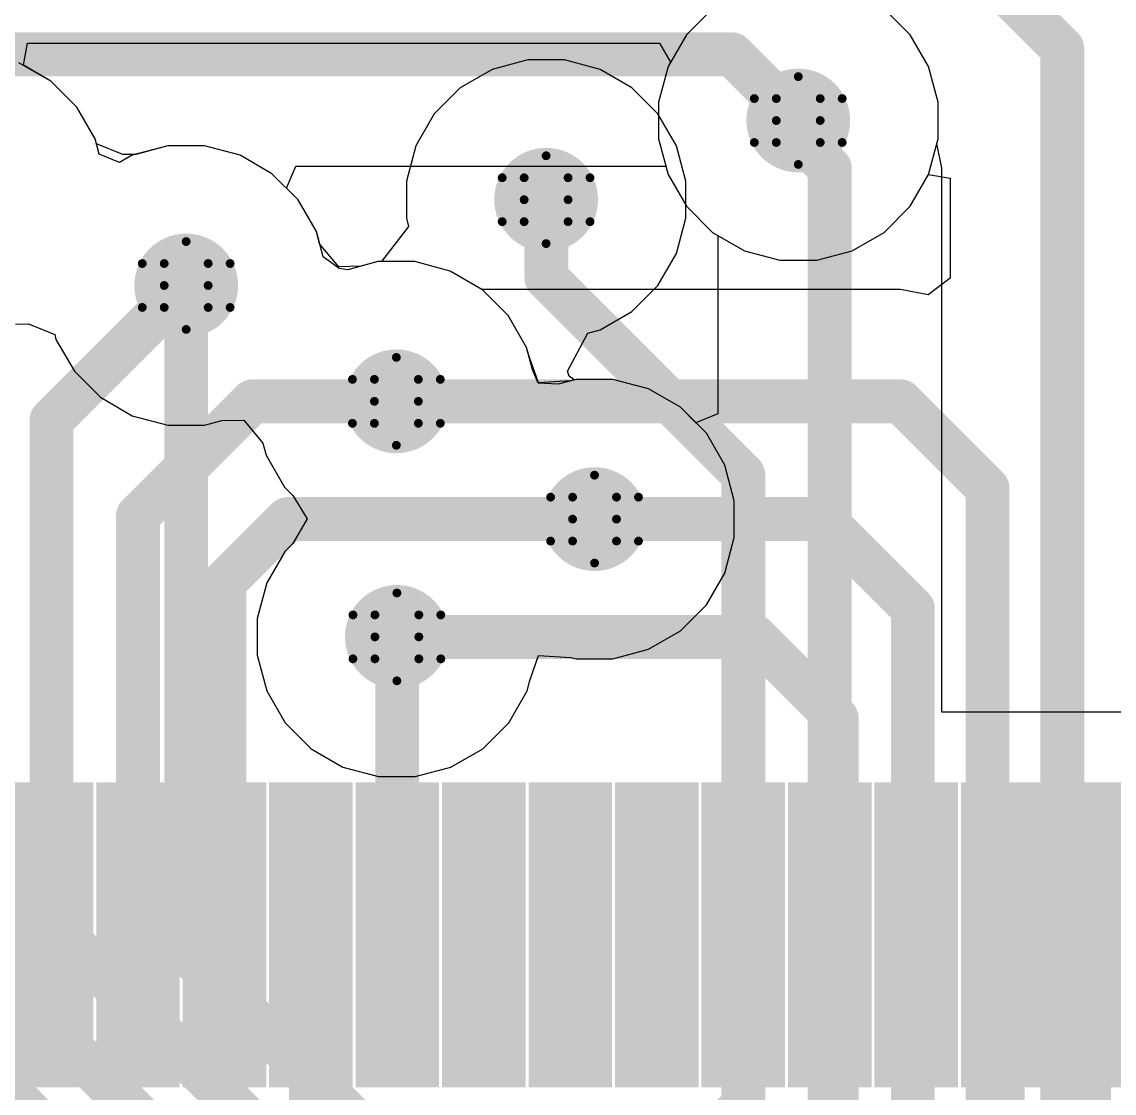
# Model space of a CAD drawing. Header units: inches. Extents: x -3 to 5437, y -3 to 5435.
# Drawn here: x 98.8 to 105.12, y 56.88 to 63.08 of the extents above; entities that cross this region are included whole.
import ezdxf

# ---------------------------------------------------------------- set-up
doc = ezdxf.new("R2010")
doc.units = ezdxf.units.IN
for name, color, linetype in [('Bottom Layer', 5, 'Continuous'), ('Drill Drawing', 1, 'Continuous'), ('GND', 16, 'Continuous'), ('PWR', 76, 'Continuous'), ('Top Layer', 1, 'Continuous'), ('Top Paste', 8, 'Continuous'), ('Top Solder', 216, 'Continuous'), ('Via Holes', 16, 'Continuous')]:
    doc.layers.add(name, color=color, linetype=linetype)

# ---------------------------------------------------------------- blocks, each defined once
blk = doc.blocks.new('LQFP_144_20_20__170')
at = {"layer": 'Top Layer'}
for points in [[(-5.89, -11.46), (-5.89, -9.9), (-5.61, -9.9), (-5.61, -11.46)], [(-5.39, -11.46), (-5.39, -9.9), (-5.11, -9.9), (-5.11, -11.46)], [(-4.89, -11.46), (-4.89, -9.9), (-4.61, -9.9), (-4.61, -11.46)], [(-4.39, -11.46), (-4.39, -9.9), (-4.11, -9.9), (-4.11, -11.46)], [(-3.89, -11.46), (-3.89, -9.9), (-3.61, -9.9), (-3.61, -11.46)], [(-3.39, -11.46), (-3.39, -9.9), (-3.11, -9.9), (-3.11, -11.46)], [(-2.89, -11.46), (-2.89, -9.9), (-2.61, -9.9), (-2.61, -11.46)], [(-2.39, -11.46), (-2.39, -9.9), (-2.11, -9.9), (-2.11, -11.46)], [(-1.89, -11.46), (-1.89, -9.9), (-1.61, -9.9), (-1.61, -11.46)], [(-1.39, -11.46), (-1.39, -9.9), (-1.11, -9.9), (-1.11, -11.46)], [(-0.89, -11.46), (-0.89, -9.9), (-0.61, -9.9), (-0.61, -11.46)], [(-0.39, -11.46), (-0.39, -9.9), (-0.11, -9.9), (-0.11, -11.46)], [(0.11, -11.46), (0.11, -9.9), (0.39, -9.9), (0.39, -11.46)]]:
    blk.add_hatch(color=1, dxfattribs=at).paths.add_polyline_path(points)
at = {"layer": 'Top Paste'}
for points in [[(-5.89, -11.46), (-5.89, -9.9), (-5.61, -9.9), (-5.61, -11.46)], [(-5.39, -11.46), (-5.39, -9.9), (-5.11, -9.9), (-5.11, -11.46)], [(-4.89, -11.46), (-4.89, -9.9), (-4.61, -9.9), (-4.61, -11.46)], [(-4.39, -11.46), (-4.39, -9.9), (-4.11, -9.9), (-4.11, -11.46)], [(-3.89, -11.46), (-3.89, -9.9), (-3.61, -9.9), (-3.61, -11.46)], [(-3.39, -11.46), (-3.39, -9.9), (-3.11, -9.9), (-3.11, -11.46)], [(-2.89, -11.46), (-2.89, -9.9), (-2.61, -9.9), (-2.61, -11.46)], [(-2.39, -11.46), (-2.39, -9.9), (-2.11, -9.9), (-2.11, -11.46)], [(-1.89, -11.46), (-1.89, -9.9), (-1.61, -9.9), (-1.61, -11.46)], [(-1.39, -11.46), (-1.39, -9.9), (-1.11, -9.9), (-1.11, -11.46)], [(-0.89, -11.46), (-0.89, -9.9), (-0.61, -9.9), (-0.61, -11.46)], [(-0.39, -11.46), (-0.39, -9.9), (-0.11, -9.9), (-0.11, -11.46)], [(0.11, -11.46), (0.11, -9.9), (0.39, -9.9), (0.39, -11.46)]]:
    blk.add_hatch(color=8, dxfattribs=at).paths.add_polyline_path(points)
at = {"layer": 'Top Solder'}
for points in [[(-5.9916, -11.5616), (-5.9916, -9.7984), (-5.5084, -9.7984), (-5.5084, -11.5616)], [(-5.4916, -11.5616), (-5.4916, -9.7984), (-5.0084, -9.7984), (-5.0084, -11.5616)], [(-4.9916, -11.5616), (-4.9916, -9.7984), (-4.5084, -9.7984), (-4.5084, -11.5616)], [(-4.4916, -11.5616), (-4.4916, -9.7984), (-4.0084, -9.7984), (-4.0084, -11.5616)], [(-3.9916, -11.5616), (-3.9916, -9.7984), (-3.5084, -9.7984), (-3.5084, -11.5616)], [(-3.4916, -11.5616), (-3.4916, -9.7984), (-3.0084, -9.7984), (-3.0084, -11.5616)], [(-2.9916, -11.5616), (-2.9916, -9.7984), (-2.5084, -9.7984), (-2.5084, -11.5616)], [(-2.4916, -11.5616), (-2.4916, -9.7984), (-2.0084, -9.7984), (-2.0084, -11.5616)], [(-1.9916, -11.5616), (-1.9916, -9.7984), (-1.5084, -9.7984), (-1.5084, -11.5616)], [(-1.4916, -11.5616), (-1.4916, -9.7984), (-1.0084, -9.7984), (-1.0084, -11.5616)], [(-0.9916, -11.5616), (-0.9916, -9.7984), (-0.5084, -9.7984), (-0.5084, -11.5616)], [(-0.4916, -11.5616), (-0.4916, -9.7984), (-0.0084, -9.7984), (-0.0084, -11.5616)], [(0.0084, -11.5616), (0.0084, -9.7984), (0.4916, -9.7984), (0.4916, -11.5616)]]:
    blk.add_hatch(color=216, dxfattribs=at).paths.add_polyline_path(points)

msp = doc.modelspace()

# ---------------------------------------------------------------- hatches: boundary and pattern name
at = {"layer": 'Bottom Layer'}
h = msp.add_hatch(color=5, dxfattribs=at)
edge = h.paths.add_edge_path()
edge.add_arc((103.2888, 62.5076), 0.3, 0, 360)
h = msp.add_hatch(color=5, dxfattribs=at)
edge = h.paths.add_edge_path()
edge.add_arc((101.8308, 62.0498), 0.3, 0, 360)
h = msp.add_hatch(color=5, dxfattribs=at)
edge = h.paths.add_edge_path()
edge.add_arc((99.7497, 61.5537), 0.3, 0, 360)
h = msp.add_hatch(color=5, dxfattribs=at)
edge = h.paths.add_edge_path()
edge.add_arc((100.965, 60.8838), 0.3, 0, 360)
h = msp.add_hatch(color=5, dxfattribs=at)
edge = h.paths.add_edge_path()
edge.add_arc((102.1108, 60.2028), 0.3, 0, 360)
h = msp.add_hatch(color=5, dxfattribs=at)
edge = h.paths.add_edge_path()
edge.add_arc((100.9679, 59.5218), 0.3, 0, 360)
at = {"layer": 'GND'}
h = msp.add_hatch(color=16, dxfattribs=at)
edge = h.paths.add_edge_path()
edge.add_arc((103.2888, 62.5076), 0.3, 0, 360)
h = msp.add_hatch(color=16, dxfattribs=at)
edge = h.paths.add_edge_path()
edge.add_arc((101.8308, 62.0498), 0.3, 0, 360)
h = msp.add_hatch(color=16, dxfattribs=at)
edge = h.paths.add_edge_path()
edge.add_arc((99.7497, 61.5537), 0.3, 0, 360)
h = msp.add_hatch(color=16, dxfattribs=at)
edge = h.paths.add_edge_path()
edge.add_arc((100.965, 60.8838), 0.3, 0, 360)
h = msp.add_hatch(color=16, dxfattribs=at)
edge = h.paths.add_edge_path()
edge.add_arc((102.1108, 60.2028), 0.3, 0, 360)
h = msp.add_hatch(color=16, dxfattribs=at)
edge = h.paths.add_edge_path()
edge.add_arc((100.9679, 59.5218), 0.3, 0, 360)
at = {"layer": 'PWR'}
h = msp.add_hatch(color=76, dxfattribs=at)
edge = h.paths.add_edge_path()
edge.add_arc((103.2888, 62.5076), 0.3, 0, 360)
h = msp.add_hatch(color=76, dxfattribs=at)
edge = h.paths.add_edge_path()
edge.add_arc((101.8308, 62.0498), 0.3, 0, 360)
h = msp.add_hatch(color=76, dxfattribs=at)
edge = h.paths.add_edge_path()
edge.add_arc((99.7497, 61.5537), 0.3, 0, 360)
h = msp.add_hatch(color=76, dxfattribs=at)
edge = h.paths.add_edge_path()
edge.add_arc((100.965, 60.8838), 0.3, 0, 360)
h = msp.add_hatch(color=76, dxfattribs=at)
edge = h.paths.add_edge_path()
edge.add_arc((102.1108, 60.2028), 0.3, 0, 360)
h = msp.add_hatch(color=76, dxfattribs=at)
edge = h.paths.add_edge_path()
edge.add_arc((100.9679, 59.5218), 0.3, 0, 360)
at = {"layer": 'Top Layer'}
h = msp.add_hatch(color=1, dxfattribs=at)
edge = h.paths.add_edge_path()
edge.add_arc((103.2888, 62.5076), 0.3, 0, 360)
h = msp.add_hatch(color=1, dxfattribs=at)
edge = h.paths.add_edge_path()
edge.add_arc((101.8308, 62.0498), 0.3, 0, 360)
h = msp.add_hatch(color=1, dxfattribs=at)
edge = h.paths.add_edge_path()
edge.add_arc((99.7497, 61.5537), 0.3, 0, 360)
h = msp.add_hatch(color=1, dxfattribs=at)
edge = h.paths.add_edge_path()
edge.add_arc((100.965, 60.8838), 0.3, 0, 360)
h = msp.add_hatch(color=1, dxfattribs=at)
edge = h.paths.add_edge_path()
edge.add_arc((102.1108, 60.2028), 0.3, 0, 360)
h = msp.add_hatch(color=1, dxfattribs=at)
edge = h.paths.add_edge_path()
edge.add_arc((100.9679, 59.5218), 0.3, 0, 360)
at = {"layer": 'Via Holes'}
h = msp.add_hatch(color=7, dxfattribs=at)
edge = h.paths.add_edge_path()
edge.add_arc((103.2888, 62.5076), 0.15, 0, 360)
h = msp.add_hatch(color=7, dxfattribs=at)
edge = h.paths.add_edge_path()
edge.add_arc((101.8308, 62.0498), 0.15, 0, 360)
h = msp.add_hatch(color=7, dxfattribs=at)
edge = h.paths.add_edge_path()
edge.add_arc((99.7497, 61.5537), 0.15, 0, 360)
h = msp.add_hatch(color=7, dxfattribs=at)
edge = h.paths.add_edge_path()
edge.add_arc((100.965, 60.8838), 0.15, 0, 360)
h = msp.add_hatch(color=7, dxfattribs=at)
edge = h.paths.add_edge_path()
edge.add_arc((102.1108, 60.2028), 0.15, 0, 360)
h = msp.add_hatch(color=7, dxfattribs=at)
edge = h.paths.add_edge_path()
edge.add_arc((100.9679, 59.5218), 0.15, 0, 360)

# ---------------------------------------------------------------- linework, layer by layer
at = {"layer": 'Bottom Layer'}
for p, q in [((98.8088, 62.8272), (98.8313, 62.9542)), ((98.8313, 62.9542), (102.4867, 62.9542)), ((102.4867, 62.9542), (102.5502, 62.8442)), ((102.5502, 62.8442), (102.5359, 62.8195)), ((98.967, 62.7358), (98.8088, 62.8272)), ((102.5359, 62.8195), (102.4808, 62.614)), ((99.1174, 62.5854), (98.967, 62.7358)), ((102.4808, 62.614), (102.4808, 62.4012)), ((99.2238, 62.4012), (99.1174, 62.5854)), ((99.2474, 62.313), (99.2238, 62.4012)), ((102.4808, 62.4012), (102.5359, 62.1957)), ((99.6433, 62.3617), (99.4378, 62.3066)), ((99.8561, 62.3617), (99.6433, 62.3617)), ((100.0616, 62.3066), (99.8561, 62.3617)), ((99.3647, 62.2644), (99.2474, 62.313)), ((99.4378, 62.3066), (99.3647, 62.2644)), ((100.2458, 62.2002), (100.0616, 62.3066)), ((100.3963, 62.0498), (100.2458, 62.2002)), ((102.5359, 62.1957), (102.6423, 62.0115)), ((103.9354, 62.0115), (104.0418, 62.1957)), ((104.0418, 62.1957), (104.1675, 62.1742)), ((104.1675, 62.1742), (104.1675, 61.5968)), ((100.5026, 61.8655), (100.3963, 62.0498)), ((102.6423, 62.0115), (102.7927, 61.861)), ((103.785, 61.861), (103.9354, 62.0115)), ((100.5419, 61.7191), (100.5026, 61.8655)), ((102.7927, 61.861), (102.977, 61.7547)), ((103.6007, 61.7547), (103.785, 61.861)), ((100.6337, 61.6512), (100.5419, 61.7191)), ((102.977, 61.7547), (103.1825, 61.6996)), ((103.3952, 61.6996), (103.6007, 61.7547)), ((100.6847, 61.6452), (100.6337, 61.6512)), ((100.8586, 61.6918), (100.6847, 61.6452)), ((101.0714, 61.6918), (100.8586, 61.6918)), ((101.2769, 61.6367), (101.0714, 61.6918)), ((103.1825, 61.6996), (103.3952, 61.6996)), ((101.4596, 61.5312), (101.2769, 61.6367)), ((104.1675, 61.5968), (104.0405, 61.4994)), ((103.8803, 61.5312), (101.4596, 61.5312)), ((104.0405, 61.4994), (103.8803, 61.5312))]:
    msp.add_line(p, q, dxfattribs=at)
for points in [[(104.1373, 63.6016, 0.254, 0.254, 0), (104.8149, 62.924, 0.254, 0.254, 0)], [(104.8149, 13.6198, 0.254, 0.254, 0), (104.8149, 62.924, 0.254, 0.254, 0)], [(99.7497, 57.7003, 0.254, 0.254, 0), (99.7497, 61.5537, 0.254, 0.254, 0)], [(100.965, 60.8838, 0.254, 0.254, 0), (103.8803, 60.8838, 0.254, 0.254, 0)], [(103.8803, 60.8838, 0.254, 0.254, 0), (104.3831, 60.381, 0.254, 0.254, 0)], [(104.3831, 13.7987, 0.254, 0.254, 0), (104.3831, 60.381, 0.254, 0.254, 0)], [(102.1108, 60.2028, 0.254, 0.254, 0), (103.4336, 60.2028, 0.254, 0.254, 0)], [(103.4336, 60.2028, 0.254, 0.254, 0), (103.9513, 59.6851, 0.254, 0.254, 0)], [(103.9513, 13.9775, 0.254, 0.254, 0), (103.9513, 59.6851, 0.254, 0.254, 0)], [(100.9679, 59.5218, 0.254, 0.254, 0), (103.0393, 59.5218, 0.254, 0.254, 0)], [(103.0393, 59.5218, 0.254, 0.254, 0), (103.5105, 59.0506, 0.254, 0.254, 0)], [(103.5105, 14.1474, 0.254, 0.254, 0), (103.5105, 59.0506, 0.254, 0.254, 0)], [(96.9718, 58.6463, 0.254, 0.254, 0), (101.7833, 53.8347, 0.254, 0.254, 0)], [(97.65, 58.5787, 0.254, 0.254, 0), (102.2151, 54.0136, 0.254, 0.254, 0)], [(98.4708, 58.3685, 0.254, 0.254, 0), (102.6469, 54.1925, 0.254, 0.254, 0)], [(99.7497, 57.7003, 0.254, 0.254, 0), (103.0787, 54.3713, 0.254, 0.254, 0)]]:
    msp.add_lwpolyline(points, format="xyseb", dxfattribs=at)
for points in [[(104.7514, 62.924, 0.127, 0.127, 1), (104.8784, 62.924, 0.127, 0.127, 1)], [(104.7514, 62.924, 0.127, 0.127, 1), (104.8784, 62.924, 0.127, 0.127, 1)], [(99.6862, 61.5537, 0.127, 0.127, 1), (99.8132, 61.5537, 0.127, 0.127, 1)], [(100.9015, 60.8838, 0.127, 0.127, 1), (101.0285, 60.8838, 0.127, 0.127, 1)], [(103.8168, 60.8838, 0.127, 0.127, 1), (103.9438, 60.8838, 0.127, 0.127, 1)], [(103.8168, 60.8838, 0.127, 0.127, 1), (103.9438, 60.8838, 0.127, 0.127, 1)], [(104.3196, 60.381, 0.127, 0.127, 1), (104.4466, 60.381, 0.127, 0.127, 1)], [(104.3196, 60.381, 0.127, 0.127, 1), (104.4466, 60.381, 0.127, 0.127, 1)], [(102.0473, 60.2028, 0.127, 0.127, 1), (102.1743, 60.2028, 0.127, 0.127, 1)], [(103.3701, 60.2028, 0.127, 0.127, 1), (103.4971, 60.2028, 0.127, 0.127, 1)], [(103.3701, 60.2028, 0.127, 0.127, 1), (103.4971, 60.2028, 0.127, 0.127, 1)], [(103.8878, 59.6851, 0.127, 0.127, 1), (104.0148, 59.6851, 0.127, 0.127, 1)], [(103.8878, 59.6851, 0.127, 0.127, 1), (104.0148, 59.6851, 0.127, 0.127, 1)], [(100.9044, 59.5218, 0.127, 0.127, 1), (101.0314, 59.5218, 0.127, 0.127, 1)], [(102.9758, 59.5218, 0.127, 0.127, 1), (103.1028, 59.5218, 0.127, 0.127, 1)], [(102.9758, 59.5218, 0.127, 0.127, 1), (103.1028, 59.5218, 0.127, 0.127, 1)], [(103.447, 59.0506, 0.127, 0.127, 1), (103.574, 59.0506, 0.127, 0.127, 1)], [(103.447, 59.0506, 0.127, 0.127, 1), (103.574, 59.0506, 0.127, 0.127, 1)], [(99.6862, 57.7003, 0.127, 0.127, 1), (99.8132, 57.7003, 0.127, 0.127, 1)], [(99.6862, 57.7003, 0.127, 0.127, 1), (99.8132, 57.7003, 0.127, 0.127, 1)]]:
    msp.add_lwpolyline(points, format="xyseb", close=True, dxfattribs=at)
at = {"layer": 'Drill Drawing'}
for points in [[(103.1618, 62.6346, 0.0508, 0.0508, 0), (103.2888, 62.7616, 0.0508, 0.0508, 0)], [(103.2888, 62.7616, 0.0508, 0.0508, 0), (103.4158, 62.6346, 0.0508, 0.0508, 0)], [(103.0348, 62.6346, 0.0508, 0.0508, 0), (103.1618, 62.5076, 0.0508, 0.0508, 0)], [(103.0348, 62.6346, 0.0508, 0.0508, 0), (103.1618, 62.6346, 0.0508, 0.0508, 0)], [(103.4158, 62.6346, 0.0508, 0.0508, 0), (103.5428, 62.6346, 0.0508, 0.0508, 0)], [(103.4158, 62.5076, 0.0508, 0.0508, 0), (103.5428, 62.6346, 0.0508, 0.0508, 0)], [(103.0348, 62.3806, 0.0508, 0.0508, 0), (103.1618, 62.5076, 0.0508, 0.0508, 0)], [(103.4158, 62.5076, 0.0508, 0.0508, 0), (103.5428, 62.3806, 0.0508, 0.0508, 0)], [(103.0348, 62.3806, 0.0508, 0.0508, 0), (103.1618, 62.3806, 0.0508, 0.0508, 0)], [(103.1618, 62.3806, 0.0508, 0.0508, 0), (103.2888, 62.2536, 0.0508, 0.0508, 0)], [(103.2888, 62.2536, 0.0508, 0.0508, 0), (103.4158, 62.3806, 0.0508, 0.0508, 0)], [(103.4158, 62.3806, 0.0508, 0.0508, 0), (103.5428, 62.3806, 0.0508, 0.0508, 0)], [(101.7038, 62.1768, 0.0508, 0.0508, 0), (101.8308, 62.3038, 0.0508, 0.0508, 0)], [(101.8308, 62.3038, 0.0508, 0.0508, 0), (101.9578, 62.1768, 0.0508, 0.0508, 0)], [(101.5768, 62.1768, 0.0508, 0.0508, 0), (101.7038, 62.0498, 0.0508, 0.0508, 0)], [(101.5768, 62.1768, 0.0508, 0.0508, 0), (101.7038, 62.1768, 0.0508, 0.0508, 0)], [(101.9578, 62.1768, 0.0508, 0.0508, 0), (102.0848, 62.1768, 0.0508, 0.0508, 0)], [(101.9578, 62.0498, 0.0508, 0.0508, 0), (102.0848, 62.1768, 0.0508, 0.0508, 0)], [(101.5768, 61.9228, 0.0508, 0.0508, 0), (101.7038, 62.0498, 0.0508, 0.0508, 0)], [(101.9578, 62.0498, 0.0508, 0.0508, 0), (102.0848, 61.9228, 0.0508, 0.0508, 0)], [(101.5768, 61.9228, 0.0508, 0.0508, 0), (101.7038, 61.9228, 0.0508, 0.0508, 0)], [(101.7038, 61.9228, 0.0508, 0.0508, 0), (101.8308, 61.7958, 0.0508, 0.0508, 0)], [(101.8308, 61.7958, 0.0508, 0.0508, 0), (101.9578, 61.9228, 0.0508, 0.0508, 0)], [(101.9578, 61.9228, 0.0508, 0.0508, 0), (102.0848, 61.9228, 0.0508, 0.0508, 0)], [(99.6227, 61.6807, 0.0508, 0.0508, 0), (99.7497, 61.8077, 0.0508, 0.0508, 0)], [(99.7497, 61.8077, 0.0508, 0.0508, 0), (99.8767, 61.6807, 0.0508, 0.0508, 0)], [(99.4957, 61.6807, 0.0508, 0.0508, 0), (99.6227, 61.5537, 0.0508, 0.0508, 0)], [(99.4957, 61.6807, 0.0508, 0.0508, 0), (99.6227, 61.6807, 0.0508, 0.0508, 0)], [(99.8767, 61.6807, 0.0508, 0.0508, 0), (100.0037, 61.6807, 0.0508, 0.0508, 0)], [(99.8767, 61.5537, 0.0508, 0.0508, 0), (100.0037, 61.6807, 0.0508, 0.0508, 0)], [(99.4957, 61.4267, 0.0508, 0.0508, 0), (99.6227, 61.5537, 0.0508, 0.0508, 0)], [(99.8767, 61.5537, 0.0508, 0.0508, 0), (100.0037, 61.4267, 0.0508, 0.0508, 0)], [(99.4957, 61.4267, 0.0508, 0.0508, 0), (99.6227, 61.4267, 0.0508, 0.0508, 0)], [(99.6227, 61.4267, 0.0508, 0.0508, 0), (99.7497, 61.2997, 0.0508, 0.0508, 0)], [(99.7497, 61.2997, 0.0508, 0.0508, 0), (99.8767, 61.4267, 0.0508, 0.0508, 0)], [(99.8767, 61.4267, 0.0508, 0.0508, 0), (100.0037, 61.4267, 0.0508, 0.0508, 0)], [(100.838, 61.0108, 0.0508, 0.0508, 0), (100.965, 61.1378, 0.0508, 0.0508, 0)], [(100.965, 61.1378, 0.0508, 0.0508, 0), (101.092, 61.0108, 0.0508, 0.0508, 0)], [(100.711, 61.0108, 0.0508, 0.0508, 0), (100.838, 60.8838, 0.0508, 0.0508, 0)], [(100.711, 61.0108, 0.0508, 0.0508, 0), (100.838, 61.0108, 0.0508, 0.0508, 0)], [(101.092, 61.0108, 0.0508, 0.0508, 0), (101.219, 61.0108, 0.0508, 0.0508, 0)], [(101.092, 60.8838, 0.0508, 0.0508, 0), (101.219, 61.0108, 0.0508, 0.0508, 0)], [(100.711, 60.7568, 0.0508, 0.0508, 0), (100.838, 60.8838, 0.0508, 0.0508, 0)], [(101.092, 60.8838, 0.0508, 0.0508, 0), (101.219, 60.7568, 0.0508, 0.0508, 0)], [(100.711, 60.7568, 0.0508, 0.0508, 0), (100.838, 60.7568, 0.0508, 0.0508, 0)], [(100.838, 60.7568, 0.0508, 0.0508, 0), (100.965, 60.6298, 0.0508, 0.0508, 0)], [(100.965, 60.6298, 0.0508, 0.0508, 0), (101.092, 60.7568, 0.0508, 0.0508, 0)], [(101.092, 60.7568, 0.0508, 0.0508, 0), (101.219, 60.7568, 0.0508, 0.0508, 0)], [(101.9838, 60.3298, 0.0508, 0.0508, 0), (102.1108, 60.4568, 0.0508, 0.0508, 0)], [(102.1108, 60.4568, 0.0508, 0.0508, 0), (102.2378, 60.3298, 0.0508, 0.0508, 0)], [(101.8568, 60.3298, 0.0508, 0.0508, 0), (101.9838, 60.2028, 0.0508, 0.0508, 0)], [(101.8568, 60.3298, 0.0508, 0.0508, 0), (101.9838, 60.3298, 0.0508, 0.0508, 0)], [(102.2378, 60.3298, 0.0508, 0.0508, 0), (102.3648, 60.3298, 0.0508, 0.0508, 0)], [(102.2378, 60.2028, 0.0508, 0.0508, 0), (102.3648, 60.3298, 0.0508, 0.0508, 0)], [(101.8568, 60.0758, 0.0508, 0.0508, 0), (101.9838, 60.2028, 0.0508, 0.0508, 0)], [(102.2378, 60.2028, 0.0508, 0.0508, 0), (102.3648, 60.0758, 0.0508, 0.0508, 0)], [(101.8568, 60.0758, 0.0508, 0.0508, 0), (101.9838, 60.0758, 0.0508, 0.0508, 0)], [(101.9838, 60.0758, 0.0508, 0.0508, 0), (102.1108, 59.9488, 0.0508, 0.0508, 0)], [(102.1108, 59.9488, 0.0508, 0.0508, 0), (102.2378, 60.0758, 0.0508, 0.0508, 0)], [(102.2378, 60.0758, 0.0508, 0.0508, 0), (102.3648, 60.0758, 0.0508, 0.0508, 0)], [(100.8409, 59.6488, 0.0508, 0.0508, 0), (100.9679, 59.7758, 0.0508, 0.0508, 0)], [(100.9679, 59.7758, 0.0508, 0.0508, 0), (101.0949, 59.6488, 0.0508, 0.0508, 0)], [(100.7139, 59.6488, 0.0508, 0.0508, 0), (100.8409, 59.5218, 0.0508, 0.0508, 0)], [(100.7139, 59.6488, 0.0508, 0.0508, 0), (100.8409, 59.6488, 0.0508, 0.0508, 0)], [(101.0949, 59.6488, 0.0508, 0.0508, 0), (101.2219, 59.6488, 0.0508, 0.0508, 0)], [(101.0949, 59.5218, 0.0508, 0.0508, 0), (101.2219, 59.6488, 0.0508, 0.0508, 0)], [(100.7139, 59.3948, 0.0508, 0.0508, 0), (100.8409, 59.5218, 0.0508, 0.0508, 0)], [(101.0949, 59.5218, 0.0508, 0.0508, 0), (101.2219, 59.3948, 0.0508, 0.0508, 0)], [(100.7139, 59.3948, 0.0508, 0.0508, 0), (100.8409, 59.3948, 0.0508, 0.0508, 0)], [(100.8409, 59.3948, 0.0508, 0.0508, 0), (100.9679, 59.2678, 0.0508, 0.0508, 0)], [(100.9679, 59.2678, 0.0508, 0.0508, 0), (101.0949, 59.3948, 0.0508, 0.0508, 0)], [(101.0949, 59.3948, 0.0508, 0.0508, 0), (101.2219, 59.3948, 0.0508, 0.0508, 0)]]:
    msp.add_lwpolyline(points, format="xyseb", dxfattribs=at)
for points in [[(103.2761, 62.7616, 0.0254, 0.0254, 1), (103.3015, 62.7616, 0.0254, 0.0254, 1)], [(103.2761, 62.7616, 0.0254, 0.0254, 1), (103.3015, 62.7616, 0.0254, 0.0254, 1)], [(103.0221, 62.6346, 0.0254, 0.0254, 1), (103.0475, 62.6346, 0.0254, 0.0254, 1)], [(103.0221, 62.6346, 0.0254, 0.0254, 1), (103.0475, 62.6346, 0.0254, 0.0254, 1)], [(103.1491, 62.6346, 0.0254, 0.0254, 1), (103.1745, 62.6346, 0.0254, 0.0254, 1)], [(103.1491, 62.6346, 0.0254, 0.0254, 1), (103.1745, 62.6346, 0.0254, 0.0254, 1)], [(103.4031, 62.6346, 0.0254, 0.0254, 1), (103.4285, 62.6346, 0.0254, 0.0254, 1)], [(103.4031, 62.6346, 0.0254, 0.0254, 1), (103.4285, 62.6346, 0.0254, 0.0254, 1)], [(103.5301, 62.6346, 0.0254, 0.0254, 1), (103.5555, 62.6346, 0.0254, 0.0254, 1)], [(103.5301, 62.6346, 0.0254, 0.0254, 1), (103.5555, 62.6346, 0.0254, 0.0254, 1)], [(103.1491, 62.5076, 0.0254, 0.0254, 1), (103.1745, 62.5076, 0.0254, 0.0254, 1)], [(103.1491, 62.5076, 0.0254, 0.0254, 1), (103.1745, 62.5076, 0.0254, 0.0254, 1)], [(103.4031, 62.5076, 0.0254, 0.0254, 1), (103.4285, 62.5076, 0.0254, 0.0254, 1)], [(103.4031, 62.5076, 0.0254, 0.0254, 1), (103.4285, 62.5076, 0.0254, 0.0254, 1)], [(103.0221, 62.3806, 0.0254, 0.0254, 1), (103.0475, 62.3806, 0.0254, 0.0254, 1)], [(103.0221, 62.3806, 0.0254, 0.0254, 1), (103.0475, 62.3806, 0.0254, 0.0254, 1)], [(103.1491, 62.3806, 0.0254, 0.0254, 1), (103.1745, 62.3806, 0.0254, 0.0254, 1)], [(103.1491, 62.3806, 0.0254, 0.0254, 1), (103.1745, 62.3806, 0.0254, 0.0254, 1)], [(103.4031, 62.3806, 0.0254, 0.0254, 1), (103.4285, 62.3806, 0.0254, 0.0254, 1)], [(103.4031, 62.3806, 0.0254, 0.0254, 1), (103.4285, 62.3806, 0.0254, 0.0254, 1)], [(103.5301, 62.3806, 0.0254, 0.0254, 1), (103.5555, 62.3806, 0.0254, 0.0254, 1)], [(103.5301, 62.3806, 0.0254, 0.0254, 1), (103.5555, 62.3806, 0.0254, 0.0254, 1)], [(101.8181, 62.3038, 0.0254, 0.0254, 1), (101.8435, 62.3038, 0.0254, 0.0254, 1)], [(101.8181, 62.3038, 0.0254, 0.0254, 1), (101.8435, 62.3038, 0.0254, 0.0254, 1)], [(103.2761, 62.2536, 0.0254, 0.0254, 1), (103.3015, 62.2536, 0.0254, 0.0254, 1)], [(103.2761, 62.2536, 0.0254, 0.0254, 1), (103.3015, 62.2536, 0.0254, 0.0254, 1)], [(101.5641, 62.1768, 0.0254, 0.0254, 1), (101.5895, 62.1768, 0.0254, 0.0254, 1)], [(101.5641, 62.1768, 0.0254, 0.0254, 1), (101.5895, 62.1768, 0.0254, 0.0254, 1)], [(101.6911, 62.1768, 0.0254, 0.0254, 1), (101.7165, 62.1768, 0.0254, 0.0254, 1)], [(101.6911, 62.1768, 0.0254, 0.0254, 1), (101.7165, 62.1768, 0.0254, 0.0254, 1)], [(101.9451, 62.1768, 0.0254, 0.0254, 1), (101.9705, 62.1768, 0.0254, 0.0254, 1)], [(101.9451, 62.1768, 0.0254, 0.0254, 1), (101.9705, 62.1768, 0.0254, 0.0254, 1)], [(102.0721, 62.1768, 0.0254, 0.0254, 1), (102.0975, 62.1768, 0.0254, 0.0254, 1)], [(102.0721, 62.1768, 0.0254, 0.0254, 1), (102.0975, 62.1768, 0.0254, 0.0254, 1)], [(101.6911, 62.0498, 0.0254, 0.0254, 1), (101.7165, 62.0498, 0.0254, 0.0254, 1)], [(101.6911, 62.0498, 0.0254, 0.0254, 1), (101.7165, 62.0498, 0.0254, 0.0254, 1)], [(101.9451, 62.0498, 0.0254, 0.0254, 1), (101.9705, 62.0498, 0.0254, 0.0254, 1)], [(101.9451, 62.0498, 0.0254, 0.0254, 1), (101.9705, 62.0498, 0.0254, 0.0254, 1)], [(101.5641, 61.9228, 0.0254, 0.0254, 1), (101.5895, 61.9228, 0.0254, 0.0254, 1)], [(101.5641, 61.9228, 0.0254, 0.0254, 1), (101.5895, 61.9228, 0.0254, 0.0254, 1)], [(101.6911, 61.9228, 0.0254, 0.0254, 1), (101.7165, 61.9228, 0.0254, 0.0254, 1)], [(101.6911, 61.9228, 0.0254, 0.0254, 1), (101.7165, 61.9228, 0.0254, 0.0254, 1)], [(101.9451, 61.9228, 0.0254, 0.0254, 1), (101.9705, 61.9228, 0.0254, 0.0254, 1)], [(101.9451, 61.9228, 0.0254, 0.0254, 1), (101.9705, 61.9228, 0.0254, 0.0254, 1)], [(102.0721, 61.9228, 0.0254, 0.0254, 1), (102.0975, 61.9228, 0.0254, 0.0254, 1)], [(102.0721, 61.9228, 0.0254, 0.0254, 1), (102.0975, 61.9228, 0.0254, 0.0254, 1)], [(99.737, 61.8077, 0.0254, 0.0254, 1), (99.7624, 61.8077, 0.0254, 0.0254, 1)], [(99.737, 61.8077, 0.0254, 0.0254, 1), (99.7624, 61.8077, 0.0254, 0.0254, 1)], [(101.8181, 61.7958, 0.0254, 0.0254, 1), (101.8435, 61.7958, 0.0254, 0.0254, 1)], [(101.8181, 61.7958, 0.0254, 0.0254, 1), (101.8435, 61.7958, 0.0254, 0.0254, 1)], [(99.483, 61.6807, 0.0254, 0.0254, 1), (99.5084, 61.6807, 0.0254, 0.0254, 1)], [(99.483, 61.6807, 0.0254, 0.0254, 1), (99.5084, 61.6807, 0.0254, 0.0254, 1)], [(99.61, 61.6807, 0.0254, 0.0254, 1), (99.6354, 61.6807, 0.0254, 0.0254, 1)], [(99.61, 61.6807, 0.0254, 0.0254, 1), (99.6354, 61.6807, 0.0254, 0.0254, 1)], [(99.864, 61.6807, 0.0254, 0.0254, 1), (99.8894, 61.6807, 0.0254, 0.0254, 1)], [(99.864, 61.6807, 0.0254, 0.0254, 1), (99.8894, 61.6807, 0.0254, 0.0254, 1)], [(99.991, 61.6807, 0.0254, 0.0254, 1), (100.0164, 61.6807, 0.0254, 0.0254, 1)], [(99.991, 61.6807, 0.0254, 0.0254, 1), (100.0164, 61.6807, 0.0254, 0.0254, 1)], [(99.61, 61.5537, 0.0254, 0.0254, 1), (99.6354, 61.5537, 0.0254, 0.0254, 1)], [(99.61, 61.5537, 0.0254, 0.0254, 1), (99.6354, 61.5537, 0.0254, 0.0254, 1)], [(99.864, 61.5537, 0.0254, 0.0254, 1), (99.8894, 61.5537, 0.0254, 0.0254, 1)], [(99.864, 61.5537, 0.0254, 0.0254, 1), (99.8894, 61.5537, 0.0254, 0.0254, 1)], [(99.483, 61.4267, 0.0254, 0.0254, 1), (99.5084, 61.4267, 0.0254, 0.0254, 1)], [(99.483, 61.4267, 0.0254, 0.0254, 1), (99.5084, 61.4267, 0.0254, 0.0254, 1)], [(99.61, 61.4267, 0.0254, 0.0254, 1), (99.6354, 61.4267, 0.0254, 0.0254, 1)], [(99.61, 61.4267, 0.0254, 0.0254, 1), (99.6354, 61.4267, 0.0254, 0.0254, 1)], [(99.864, 61.4267, 0.0254, 0.0254, 1), (99.8894, 61.4267, 0.0254, 0.0254, 1)], [(99.864, 61.4267, 0.0254, 0.0254, 1), (99.8894, 61.4267, 0.0254, 0.0254, 1)], [(99.991, 61.4267, 0.0254, 0.0254, 1), (100.0164, 61.4267, 0.0254, 0.0254, 1)], [(99.991, 61.4267, 0.0254, 0.0254, 1), (100.0164, 61.4267, 0.0254, 0.0254, 1)], [(99.737, 61.2997, 0.0254, 0.0254, 1), (99.7624, 61.2997, 0.0254, 0.0254, 1)], [(99.737, 61.2997, 0.0254, 0.0254, 1), (99.7624, 61.2997, 0.0254, 0.0254, 1)], [(100.9523, 61.1378, 0.0254, 0.0254, 1), (100.9777, 61.1378, 0.0254, 0.0254, 1)], [(100.9523, 61.1378, 0.0254, 0.0254, 1), (100.9777, 61.1378, 0.0254, 0.0254, 1)], [(100.6983, 61.0108, 0.0254, 0.0254, 1), (100.7237, 61.0108, 0.0254, 0.0254, 1)], [(100.6983, 61.0108, 0.0254, 0.0254, 1), (100.7237, 61.0108, 0.0254, 0.0254, 1)], [(100.8253, 61.0108, 0.0254, 0.0254, 1), (100.8507, 61.0108, 0.0254, 0.0254, 1)], [(100.8253, 61.0108, 0.0254, 0.0254, 1), (100.8507, 61.0108, 0.0254, 0.0254, 1)], [(101.0793, 61.0108, 0.0254, 0.0254, 1), (101.1047, 61.0108, 0.0254, 0.0254, 1)], [(101.0793, 61.0108, 0.0254, 0.0254, 1), (101.1047, 61.0108, 0.0254, 0.0254, 1)], [(101.2063, 61.0108, 0.0254, 0.0254, 1), (101.2317, 61.0108, 0.0254, 0.0254, 1)], [(101.2063, 61.0108, 0.0254, 0.0254, 1), (101.2317, 61.0108, 0.0254, 0.0254, 1)], [(100.8253, 60.8838, 0.0254, 0.0254, 1), (100.8507, 60.8838, 0.0254, 0.0254, 1)], [(100.8253, 60.8838, 0.0254, 0.0254, 1), (100.8507, 60.8838, 0.0254, 0.0254, 1)], [(101.0793, 60.8838, 0.0254, 0.0254, 1), (101.1047, 60.8838, 0.0254, 0.0254, 1)], [(101.0793, 60.8838, 0.0254, 0.0254, 1), (101.1047, 60.8838, 0.0254, 0.0254, 1)], [(100.6983, 60.7568, 0.0254, 0.0254, 1), (100.7237, 60.7568, 0.0254, 0.0254, 1)], [(100.6983, 60.7568, 0.0254, 0.0254, 1), (100.7237, 60.7568, 0.0254, 0.0254, 1)], [(100.8253, 60.7568, 0.0254, 0.0254, 1), (100.8507, 60.7568, 0.0254, 0.0254, 1)], [(100.8253, 60.7568, 0.0254, 0.0254, 1), (100.8507, 60.7568, 0.0254, 0.0254, 1)], [(101.0793, 60.7568, 0.0254, 0.0254, 1), (101.1047, 60.7568, 0.0254, 0.0254, 1)], [(101.0793, 60.7568, 0.0254, 0.0254, 1), (101.1047, 60.7568, 0.0254, 0.0254, 1)], [(101.2063, 60.7568, 0.0254, 0.0254, 1), (101.2317, 60.7568, 0.0254, 0.0254, 1)], [(101.2063, 60.7568, 0.0254, 0.0254, 1), (101.2317, 60.7568, 0.0254, 0.0254, 1)], [(100.9523, 60.6298, 0.0254, 0.0254, 1), (100.9777, 60.6298, 0.0254, 0.0254, 1)], [(100.9523, 60.6298, 0.0254, 0.0254, 1), (100.9777, 60.6298, 0.0254, 0.0254, 1)], [(102.0981, 60.4568, 0.0254, 0.0254, 1), (102.1235, 60.4568, 0.0254, 0.0254, 1)], [(102.0981, 60.4568, 0.0254, 0.0254, 1), (102.1235, 60.4568, 0.0254, 0.0254, 1)], [(101.8441, 60.3298, 0.0254, 0.0254, 1), (101.8695, 60.3298, 0.0254, 0.0254, 1)], [(101.8441, 60.3298, 0.0254, 0.0254, 1), (101.8695, 60.3298, 0.0254, 0.0254, 1)], [(101.9711, 60.3298, 0.0254, 0.0254, 1), (101.9965, 60.3298, 0.0254, 0.0254, 1)], [(101.9711, 60.3298, 0.0254, 0.0254, 1), (101.9965, 60.3298, 0.0254, 0.0254, 1)], [(102.2251, 60.3298, 0.0254, 0.0254, 1), (102.2505, 60.3298, 0.0254, 0.0254, 1)], [(102.2251, 60.3298, 0.0254, 0.0254, 1), (102.2505, 60.3298, 0.0254, 0.0254, 1)], [(102.3521, 60.3298, 0.0254, 0.0254, 1), (102.3775, 60.3298, 0.0254, 0.0254, 1)], [(102.3521, 60.3298, 0.0254, 0.0254, 1), (102.3775, 60.3298, 0.0254, 0.0254, 1)], [(101.9711, 60.2028, 0.0254, 0.0254, 1), (101.9965, 60.2028, 0.0254, 0.0254, 1)], [(101.9711, 60.2028, 0.0254, 0.0254, 1), (101.9965, 60.2028, 0.0254, 0.0254, 1)], [(102.2251, 60.2028, 0.0254, 0.0254, 1), (102.2505, 60.2028, 0.0254, 0.0254, 1)], [(102.2251, 60.2028, 0.0254, 0.0254, 1), (102.2505, 60.2028, 0.0254, 0.0254, 1)], [(101.8441, 60.0758, 0.0254, 0.0254, 1), (101.8695, 60.0758, 0.0254, 0.0254, 1)], [(101.8441, 60.0758, 0.0254, 0.0254, 1), (101.8695, 60.0758, 0.0254, 0.0254, 1)], [(101.9711, 60.0758, 0.0254, 0.0254, 1), (101.9965, 60.0758, 0.0254, 0.0254, 1)], [(101.9711, 60.0758, 0.0254, 0.0254, 1), (101.9965, 60.0758, 0.0254, 0.0254, 1)], [(102.2251, 60.0758, 0.0254, 0.0254, 1), (102.2505, 60.0758, 0.0254, 0.0254, 1)], [(102.2251, 60.0758, 0.0254, 0.0254, 1), (102.2505, 60.0758, 0.0254, 0.0254, 1)], [(102.3521, 60.0758, 0.0254, 0.0254, 1), (102.3775, 60.0758, 0.0254, 0.0254, 1)], [(102.3521, 60.0758, 0.0254, 0.0254, 1), (102.3775, 60.0758, 0.0254, 0.0254, 1)], [(102.0981, 59.9488, 0.0254, 0.0254, 1), (102.1235, 59.9488, 0.0254, 0.0254, 1)], [(102.0981, 59.9488, 0.0254, 0.0254, 1), (102.1235, 59.9488, 0.0254, 0.0254, 1)], [(100.9552, 59.7758, 0.0254, 0.0254, 1), (100.9806, 59.7758, 0.0254, 0.0254, 1)], [(100.9552, 59.7758, 0.0254, 0.0254, 1), (100.9806, 59.7758, 0.0254, 0.0254, 1)], [(100.7012, 59.6488, 0.0254, 0.0254, 1), (100.7266, 59.6488, 0.0254, 0.0254, 1)], [(100.7012, 59.6488, 0.0254, 0.0254, 1), (100.7266, 59.6488, 0.0254, 0.0254, 1)], [(100.8282, 59.6488, 0.0254, 0.0254, 1), (100.8536, 59.6488, 0.0254, 0.0254, 1)], [(100.8282, 59.6488, 0.0254, 0.0254, 1), (100.8536, 59.6488, 0.0254, 0.0254, 1)], [(101.0822, 59.6488, 0.0254, 0.0254, 1), (101.1076, 59.6488, 0.0254, 0.0254, 1)], [(101.0822, 59.6488, 0.0254, 0.0254, 1), (101.1076, 59.6488, 0.0254, 0.0254, 1)], [(101.2092, 59.6488, 0.0254, 0.0254, 1), (101.2346, 59.6488, 0.0254, 0.0254, 1)], [(101.2092, 59.6488, 0.0254, 0.0254, 1), (101.2346, 59.6488, 0.0254, 0.0254, 1)], [(100.8282, 59.5218, 0.0254, 0.0254, 1), (100.8536, 59.5218, 0.0254, 0.0254, 1)], [(100.8282, 59.5218, 0.0254, 0.0254, 1), (100.8536, 59.5218, 0.0254, 0.0254, 1)], [(101.0822, 59.5218, 0.0254, 0.0254, 1), (101.1076, 59.5218, 0.0254, 0.0254, 1)], [(101.0822, 59.5218, 0.0254, 0.0254, 1), (101.1076, 59.5218, 0.0254, 0.0254, 1)], [(100.7012, 59.3948, 0.0254, 0.0254, 1), (100.7266, 59.3948, 0.0254, 0.0254, 1)], [(100.7012, 59.3948, 0.0254, 0.0254, 1), (100.7266, 59.3948, 0.0254, 0.0254, 1)], [(100.8282, 59.3948, 0.0254, 0.0254, 1), (100.8536, 59.3948, 0.0254, 0.0254, 1)], [(100.8282, 59.3948, 0.0254, 0.0254, 1), (100.8536, 59.3948, 0.0254, 0.0254, 1)], [(101.0822, 59.3948, 0.0254, 0.0254, 1), (101.1076, 59.3948, 0.0254, 0.0254, 1)], [(101.0822, 59.3948, 0.0254, 0.0254, 1), (101.1076, 59.3948, 0.0254, 0.0254, 1)], [(101.2092, 59.3948, 0.0254, 0.0254, 1), (101.2346, 59.3948, 0.0254, 0.0254, 1)], [(101.2092, 59.3948, 0.0254, 0.0254, 1), (101.2346, 59.3948, 0.0254, 0.0254, 1)], [(100.9552, 59.2678, 0.0254, 0.0254, 1), (100.9806, 59.2678, 0.0254, 0.0254, 1)], [(100.9552, 59.2678, 0.0254, 0.0254, 1), (100.9806, 59.2678, 0.0254, 0.0254, 1)]]:
    msp.add_lwpolyline(points, format="xyseb", close=True, dxfattribs=at)
at = {"layer": 'GND'}
for p, q in [((102.7927, 63.1542), (102.6423, 63.0037)), ((103.9354, 63.0037), (103.785, 63.1542)), ((102.6423, 63.0037), (102.5359, 62.8195)), ((104.0418, 62.8195), (103.9354, 63.0037)), ((98.967, 62.7358), (98.7827, 62.8422)), ((102.5359, 62.8195), (102.4808, 62.614)), ((104.0968, 62.614), (104.0418, 62.8195)), ((99.1174, 62.5854), (98.967, 62.7358)), ((102.4808, 62.614), (102.4808, 62.4012)), ((104.0968, 62.4012), (104.0968, 62.614)), ((99.2238, 62.4012), (99.1174, 62.5854)), ((99.2312, 62.3734), (99.2238, 62.4012)), ((102.4808, 62.4012), (102.5359, 62.1957)), ((104.0418, 62.1957), (104.0968, 62.4012)), ((99.3828, 62.3106), (99.2312, 62.3734)), ((99.6433, 62.3617), (99.458, 62.312)), ((99.8561, 62.3617), (99.6433, 62.3617)), ((100.0616, 62.3066), (99.8561, 62.3617)), ((99.458, 62.312), (99.3828, 62.3106)), ((100.2458, 62.2002), (100.0616, 62.3066)), ((100.3963, 62.0498), (100.2458, 62.2002)), ((102.5359, 62.1957), (102.6423, 62.0115)), ((103.9354, 62.0115), (104.0418, 62.1957)), ((100.5026, 61.8655), (100.3963, 62.0498)), ((102.6423, 62.0115), (102.7927, 61.861)), ((103.785, 61.861), (103.9354, 62.0115)), ((100.5214, 61.7953), (100.5026, 61.8655)), ((102.7927, 61.861), (102.977, 61.7547)), ((103.6007, 61.7547), (103.785, 61.861)), ((100.6322, 61.6619), (100.5214, 61.7953)), ((102.977, 61.7547), (103.1825, 61.6996)), ((103.3952, 61.6996), (103.6007, 61.7547)), ((100.7588, 61.6651), (100.6322, 61.6619)), ((100.8586, 61.6918), (100.7588, 61.6651)), ((101.0714, 61.6918), (100.8586, 61.6918)), ((101.2769, 61.6367), (101.0714, 61.6918)), ((103.1825, 61.6996), (103.3952, 61.6996)), ((101.4611, 61.5304), (101.2769, 61.6367)), ((101.6116, 61.3799), (101.4611, 61.5304)), ((98.7625, 61.3309), (98.8377, 61.3323)), ((98.8377, 61.3323), (98.9893, 61.2695)), ((101.7179, 61.1957), (101.6116, 61.3799)), ((98.9893, 61.2695), (98.9968, 61.2418)), ((98.9968, 61.2418), (99.1031, 61.0575)), ((101.7338, 61.1365), (101.7179, 61.1957)), ((101.7863, 60.991), (101.7338, 61.1365)), ((99.1031, 61.0575), (99.2536, 60.9071)), ((101.9713, 61.0019), (101.7863, 60.991)), ((102.0045, 61.0108), (101.9713, 61.0019)), ((102.2172, 61.0108), (102.0045, 61.0108)), ((102.4227, 60.9557), (102.2172, 61.0108)), ((102.607, 60.8494), (102.4227, 60.9557)), ((99.2536, 60.9071), (99.4378, 60.8007)), ((102.7574, 60.6989), (102.607, 60.8494)), ((99.4378, 60.8007), (99.6433, 60.7457)), ((99.8561, 60.7457), (99.9559, 60.7724)), ((99.9559, 60.7724), (100.0825, 60.7756)), ((100.0825, 60.7756), (100.1933, 60.6421)), ((99.6433, 60.7457), (99.8561, 60.7457)), ((102.8638, 60.5147), (102.7574, 60.6989)), ((100.1933, 60.6421), (100.2121, 60.5719)), ((100.2121, 60.5719), (100.3184, 60.3877)), ((102.9188, 60.3092), (102.8638, 60.5147)), ((100.3184, 60.3877), (100.3665, 60.3396)), ((100.3665, 60.3396), (100.4496, 60.2045)), ((102.9188, 60.0964), (102.9188, 60.3092)), ((100.4496, 60.2045), (100.3662, 60.0627)), ((102.8638, 59.8909), (102.9188, 60.0964)), ((100.3214, 60.0179), (100.215, 59.8337)), ((100.3662, 60.0627), (100.3214, 60.0179)), ((102.7574, 59.7067), (102.8638, 59.8909)), ((100.215, 59.8337), (100.1599, 59.6282)), ((102.607, 59.5562), (102.7574, 59.7067)), ((100.1599, 59.6282), (100.1599, 59.4154)), ((102.4227, 59.4499), (102.607, 59.5562)), ((102.2172, 59.3948), (102.4227, 59.4499)), ((100.1599, 59.4154), (100.215, 59.2099)), ((101.7366, 59.2687), (101.7869, 59.4147)), ((101.7869, 59.4147), (101.974, 59.403)), ((101.974, 59.403), (102.0045, 59.3948)), ((102.0045, 59.3948), (102.2172, 59.3948)), ((101.7209, 59.2099), (101.7366, 59.2687)), ((100.215, 59.2099), (100.3214, 59.0257)), ((101.6145, 59.0257), (101.7209, 59.2099)), ((100.3214, 59.0257), (100.4718, 58.8752)), ((101.464, 58.8752), (101.6145, 59.0257)), ((100.4718, 58.8752), (100.656, 58.7689)), ((101.2798, 58.7689), (101.464, 58.8752)), ((100.656, 58.7689), (100.8615, 58.7138)), ((101.0743, 58.7138), (101.2798, 58.7689)), ((100.8615, 58.7138), (101.0743, 58.7138))]:
    msp.add_line(p, q, dxfattribs=at)
at = {"layer": 'PWR'}
for p, q in [((101.7245, 62.8578), (101.519, 62.8027)), ((101.9372, 62.8578), (101.7245, 62.8578)), ((102.1427, 62.8027), (101.9372, 62.8578)), ((98.967, 62.7358), (98.7827, 62.8422)), ((101.519, 62.8027), (101.3347, 62.6963)), ((102.327, 62.6963), (102.1427, 62.8027)), ((99.1174, 62.5854), (98.967, 62.7358)), ((101.3347, 62.6963), (101.1843, 62.5459)), ((102.4774, 62.5459), (102.327, 62.6963)), ((99.2238, 62.4012), (99.1174, 62.5854)), ((101.1843, 62.5459), (101.0779, 62.3617)), ((102.5838, 62.3617), (102.4774, 62.5459)), ((99.2312, 62.3734), (99.2238, 62.4012)), ((99.3828, 62.3106), (99.2312, 62.3734)), ((99.6433, 62.3617), (99.458, 62.312)), ((99.8561, 62.3617), (99.6433, 62.3617)), ((100.0616, 62.3066), (99.8561, 62.3617)), ((101.0779, 62.3617), (101.0228, 62.1562)), ((102.6388, 62.1562), (102.5838, 62.3617)), ((99.458, 62.312), (99.3828, 62.3106)), ((100.2458, 62.2002), (100.0616, 62.3066)), ((100.3963, 62.0498), (100.2458, 62.2002)), ((101.0228, 62.1562), (101.0228, 61.9434)), ((102.6388, 61.9434), (102.6388, 62.1562)), ((100.5026, 61.8655), (100.3963, 62.0498)), ((101.0228, 61.9434), (101.0358, 61.895)), ((102.5838, 61.7379), (102.6388, 61.9434)), ((100.5214, 61.7953), (100.5026, 61.8655)), ((101.0358, 61.895), (100.8799, 61.6918)), ((100.6322, 61.6619), (100.5214, 61.7953)), ((102.4774, 61.5537), (102.5838, 61.7379)), ((100.7588, 61.6651), (100.6322, 61.6619)), ((100.8586, 61.6918), (100.7588, 61.6651)), ((100.8799, 61.6918), (100.8586, 61.6918)), ((102.327, 61.4032), (102.4774, 61.5537)), ((102.1427, 61.2968), (102.327, 61.4032)), ((98.7625, 61.3309), (98.8377, 61.3323)), ((98.8377, 61.3323), (98.9893, 61.2695)), ((98.9893, 61.2695), (98.9968, 61.2418)), ((101.9535, 61.0575), (102.072, 61.2779)), ((102.072, 61.2779), (102.1427, 61.2968)), ((98.9968, 61.2418), (99.1031, 61.0575)), ((99.1031, 61.0575), (99.2536, 60.9071)), ((101.9636, 61.0294), (101.9535, 61.0575)), ((101.9924, 61.0076), (101.9636, 61.0294)), ((102.0045, 61.0108), (101.9924, 61.0076)), ((102.2172, 61.0108), (102.0045, 61.0108)), ((102.4227, 60.9557), (102.2172, 61.0108)), ((102.607, 60.8494), (102.4227, 60.9557)), ((99.2536, 60.9071), (99.4378, 60.8007)), ((102.7574, 60.6989), (102.607, 60.8494)), ((99.4378, 60.8007), (99.6433, 60.7457)), ((99.8561, 60.7457), (99.9559, 60.7724)), ((99.9559, 60.7724), (100.0825, 60.7756)), ((100.0825, 60.7756), (100.1933, 60.6421)), ((99.6433, 60.7457), (99.8561, 60.7457)), ((102.8638, 60.5147), (102.7574, 60.6989)), ((100.1933, 60.6421), (100.2121, 60.5719)), ((100.2121, 60.5719), (100.3184, 60.3877)), ((102.9188, 60.3092), (102.8638, 60.5147)), ((100.3184, 60.3877), (100.3665, 60.3396)), ((100.3665, 60.3396), (100.4496, 60.2045)), ((102.9188, 60.0964), (102.9188, 60.3092)), ((100.4496, 60.2045), (100.3662, 60.0627)), ((102.8638, 59.8909), (102.9188, 60.0964)), ((100.3214, 60.0179), (100.215, 59.8337)), ((100.3662, 60.0627), (100.3214, 60.0179)), ((102.7574, 59.7067), (102.8638, 59.8909)), ((100.215, 59.8337), (100.1599, 59.6282)), ((102.607, 59.5562), (102.7574, 59.7067)), ((100.1599, 59.6282), (100.1599, 59.4154)), ((102.4227, 59.4499), (102.607, 59.5562)), ((102.2172, 59.3948), (102.4227, 59.4499)), ((100.1599, 59.4154), (100.215, 59.2099)), ((101.7366, 59.2687), (101.7869, 59.4147)), ((101.7869, 59.4147), (101.974, 59.403)), ((101.974, 59.403), (102.0045, 59.3948)), ((102.0045, 59.3948), (102.2172, 59.3948)), ((101.7209, 59.2099), (101.7366, 59.2687)), ((100.215, 59.2099), (100.3214, 59.0257)), ((101.6145, 59.0257), (101.7209, 59.2099)), ((100.3214, 59.0257), (100.4718, 58.8752)), ((101.464, 58.8752), (101.6145, 59.0257)), ((100.4718, 58.8752), (100.656, 58.7689)), ((101.2798, 58.7689), (101.464, 58.8752)), ((100.656, 58.7689), (100.8615, 58.7138)), ((101.0743, 58.7138), (101.2798, 58.7689)), ((100.8615, 58.7138), (101.0743, 58.7138))]:
    msp.add_line(p, q, dxfattribs=at)
at = {"layer": 'Top Layer'}
for p, q in [((103.9354, 63.0037), (103.785, 63.1542)), ((104.0418, 62.8195), (103.9354, 63.0037)), ((104.0968, 62.614), (104.0418, 62.8195)), ((104.0968, 62.4012), (104.0968, 62.614)), ((104.0898, 62.3751), (104.0968, 62.4012)), ((104.1183, 62.232), (104.0898, 62.3751)), ((100.3301, 62.116), (100.3827, 62.243)), ((100.3827, 62.243), (102.5232, 62.243)), ((102.5232, 62.243), (102.5359, 62.1957)), ((104.1183, 59.0873), (104.1183, 62.232)), ((102.5359, 62.1957), (102.6423, 62.0115)), ((100.3963, 62.0498), (100.3301, 62.116)), ((100.5026, 61.8655), (100.3963, 62.0498)), ((102.6423, 62.0115), (102.7927, 61.861)), ((100.5419, 61.7191), (100.5026, 61.8655)), ((102.7927, 61.861), (102.8234, 61.8433)), ((102.8234, 61.8433), (102.8234, 60.8125)), ((100.6337, 61.6512), (100.5419, 61.7191)), ((100.6847, 61.6452), (100.6337, 61.6512)), ((100.8586, 61.6918), (100.6847, 61.6452)), ((101.0714, 61.6918), (100.8586, 61.6918)), ((101.2769, 61.6367), (101.0714, 61.6918)), ((101.4611, 61.5304), (101.2769, 61.6367)), ((101.6116, 61.3799), (101.4611, 61.5304)), ((101.7179, 61.1957), (101.6116, 61.3799)), ((101.7522, 61.0679), (101.7179, 61.1957)), ((101.7849, 60.9895), (101.7522, 61.0679)), ((101.9, 60.9828), (101.7849, 60.9895)), ((102.0045, 61.0108), (101.9, 60.9828)), ((102.2172, 61.0108), (102.0045, 61.0108)), ((102.4227, 60.9557), (102.2172, 61.0108)), ((102.607, 60.8494), (102.4227, 60.9557)), ((102.6964, 60.7599), (102.607, 60.8494)), ((102.8234, 60.8125), (102.6964, 60.7599)), ((106.3234, 59.0873), (104.1183, 59.0873))]:
    msp.add_line(p, q, dxfattribs=at)
for points in [[(96.5045, 62.8904, 0.254, 0.254, 0), (102.906, 62.8904, 0.254, 0.254, 0)], [(102.906, 62.8904, 0.254, 0.254, 0), (103.2888, 62.5076, 0.254, 0.254, 0)], [(103.2888, 62.414, 0.254, 0.254, 0), (103.2888, 62.5076, 0.254, 0.254, 0)], [(103.2888, 62.414, 0.254, 0.254, 0), (103.4708, 62.232, 0.254, 0.254, 0)], [(103.4708, 56.0705, 0.254, 0.254, 0), (103.4708, 62.232, 0.254, 0.254, 0)], [(101.8308, 62.0498, 0.254, 0.254, 0), (101.8328, 62.0478, 0.254, 0.254, 0)], [(101.8328, 61.5967, 0.254, 0.254, 0), (101.8328, 62.0478, 0.254, 0.254, 0)], [(101.8328, 61.5967, 0.254, 0.254, 0), (102.9708, 60.4586, 0.254, 0.254, 0)], [(98.9708, 60.7748, 0.254, 0.254, 0), (99.7497, 61.5537, 0.254, 0.254, 0)], [(99.4708, 60.2216, 0.254, 0.254, 0), (100.1331, 60.8838, 0.254, 0.254, 0)], [(100.1331, 60.8838, 0.254, 0.254, 0), (100.965, 60.8838, 0.254, 0.254, 0)], [(98.9708, 57.7993, 0.254, 0.254, 0), (98.9708, 60.7748, 0.254, 0.254, 0)], [(102.9708, 57.7993, 0.254, 0.254, 0), (102.9708, 60.4586, 0.254, 0.254, 0)], [(99.4708, 57.7993, 0.254, 0.254, 0), (99.4708, 60.2216, 0.254, 0.254, 0)], [(99.9708, 59.838, 0.254, 0.254, 0), (100.3356, 60.2028, 0.254, 0.254, 0)], [(100.3356, 60.2028, 0.254, 0.254, 0), (102.1108, 60.2028, 0.254, 0.254, 0)], [(99.9708, 57.7993, 0.254, 0.254, 0), (99.9708, 59.838, 0.254, 0.254, 0)], [(100.9679, 59.5218, 0.254, 0.254, 0), (100.9694, 59.5203, 0.254, 0.254, 0)], [(100.9694, 57.8007, 0.254, 0.254, 0), (100.9694, 59.5203, 0.254, 0.254, 0)], [(100.4708, 56.0705, 0.254, 0.254, 0), (100.4708, 57.7993, 0.254, 0.254, 0)], [(100.9694, 57.8007, 0.254, 0.254, 0), (100.9708, 57.7993, 0.254, 0.254, 0)], [(102.9708, 56.8149, 0.254, 0.254, 0), (102.9708, 57.7993, 0.254, 0.254, 0)], [(104.4708, 51.6569, 0.254, 0.254, 0), (104.4708, 57.7993, 0.254, 0.254, 0)], [(104.9708, 51.8628, 0.254, 0.254, 0), (104.9708, 57.7993, 0.254, 0.254, 0)], [(102.4878, 56.3318, 0.254, 0.254, 0), (102.9708, 56.8149, 0.254, 0.254, 0)]]:
    msp.add_lwpolyline(points, format="xyseb", dxfattribs=at)
for points in [[(102.8425, 62.8904, 0.127, 0.127, 1), (102.9695, 62.8904, 0.127, 0.127, 1)], [(102.8425, 62.8904, 0.127, 0.127, 1), (102.9695, 62.8904, 0.127, 0.127, 1)], [(103.2253, 62.5076, 0.127, 0.127, 1), (103.3523, 62.5076, 0.127, 0.127, 1)], [(103.2253, 62.5076, 0.127, 0.127, 1), (103.3523, 62.5076, 0.127, 0.127, 1)], [(103.2253, 62.414, 0.127, 0.127, 1), (103.3523, 62.414, 0.127, 0.127, 1)], [(103.2253, 62.414, 0.127, 0.127, 1), (103.3523, 62.414, 0.127, 0.127, 1)], [(103.4073, 62.232, 0.127, 0.127, 1), (103.5343, 62.232, 0.127, 0.127, 1)], [(103.4073, 62.232, 0.127, 0.127, 1), (103.5343, 62.232, 0.127, 0.127, 1)], [(101.7673, 62.0498, 0.127, 0.127, 1), (101.8943, 62.0498, 0.127, 0.127, 1)], [(101.7693, 62.0478, 0.127, 0.127, 1), (101.8963, 62.0478, 0.127, 0.127, 1)], [(101.7693, 62.0478, 0.127, 0.127, 1), (101.8963, 62.0478, 0.127, 0.127, 1)], [(101.7693, 61.5967, 0.127, 0.127, 1), (101.8963, 61.5967, 0.127, 0.127, 1)], [(101.7693, 61.5967, 0.127, 0.127, 1), (101.8963, 61.5967, 0.127, 0.127, 1)], [(99.6862, 61.5537, 0.127, 0.127, 1), (99.8132, 61.5537, 0.127, 0.127, 1)], [(100.0696, 60.8838, 0.127, 0.127, 1), (100.1966, 60.8838, 0.127, 0.127, 1)], [(100.0696, 60.8838, 0.127, 0.127, 1), (100.1966, 60.8838, 0.127, 0.127, 1)], [(100.9015, 60.8838, 0.127, 0.127, 1), (101.0285, 60.8838, 0.127, 0.127, 1)], [(98.9073, 60.7748, 0.127, 0.127, 1), (99.0343, 60.7748, 0.127, 0.127, 1)], [(98.9073, 60.7748, 0.127, 0.127, 1), (99.0343, 60.7748, 0.127, 0.127, 1)], [(102.9073, 60.4586, 0.127, 0.127, 1), (103.0343, 60.4586, 0.127, 0.127, 1)], [(102.9073, 60.4586, 0.127, 0.127, 1), (103.0343, 60.4586, 0.127, 0.127, 1)], [(99.4073, 60.2216, 0.127, 0.127, 1), (99.5343, 60.2216, 0.127, 0.127, 1)], [(99.4073, 60.2216, 0.127, 0.127, 1), (99.5343, 60.2216, 0.127, 0.127, 1)], [(100.2721, 60.2028, 0.127, 0.127, 1), (100.3991, 60.2028, 0.127, 0.127, 1)], [(100.2721, 60.2028, 0.127, 0.127, 1), (100.3991, 60.2028, 0.127, 0.127, 1)], [(102.0473, 60.2028, 0.127, 0.127, 1), (102.1743, 60.2028, 0.127, 0.127, 1)], [(99.9073, 59.838, 0.127, 0.127, 1), (100.0343, 59.838, 0.127, 0.127, 1)], [(99.9073, 59.838, 0.127, 0.127, 1), (100.0343, 59.838, 0.127, 0.127, 1)], [(100.9044, 59.5218, 0.127, 0.127, 1), (101.0314, 59.5218, 0.127, 0.127, 1)], [(100.9059, 59.5203, 0.127, 0.127, 1), (101.0329, 59.5203, 0.127, 0.127, 1)], [(100.9059, 59.5203, 0.127, 0.127, 1), (101.0329, 59.5203, 0.127, 0.127, 1)], [(98.9073, 57.7993, 0.127, 0.127, 1), (99.0343, 57.7993, 0.127, 0.127, 1)], [(99.4073, 57.7993, 0.127, 0.127, 1), (99.5343, 57.7993, 0.127, 0.127, 1)], [(99.9073, 57.7993, 0.127, 0.127, 1), (100.0343, 57.7993, 0.127, 0.127, 1)], [(100.4073, 57.7993, 0.127, 0.127, 1), (100.5343, 57.7993, 0.127, 0.127, 1)], [(100.9059, 57.8007, 0.127, 0.127, 1), (101.0329, 57.8007, 0.127, 0.127, 1)], [(100.9059, 57.8007, 0.127, 0.127, 1), (101.0329, 57.8007, 0.127, 0.127, 1)], [(100.9073, 57.7993, 0.127, 0.127, 1), (101.0343, 57.7993, 0.127, 0.127, 1)], [(102.9073, 57.7993, 0.127, 0.127, 1), (103.0343, 57.7993, 0.127, 0.127, 1)], [(102.9073, 57.7993, 0.127, 0.127, 1), (103.0343, 57.7993, 0.127, 0.127, 1)], [(104.4073, 57.7993, 0.127, 0.127, 1), (104.5343, 57.7993, 0.127, 0.127, 1)], [(104.9073, 57.7993, 0.127, 0.127, 1), (105.0343, 57.7993, 0.127, 0.127, 1)], [(102.9073, 56.8149, 0.127, 0.127, 1), (103.0343, 56.8149, 0.127, 0.127, 1)], [(102.9073, 56.8149, 0.127, 0.127, 1), (103.0343, 56.8149, 0.127, 0.127, 1)]]:
    msp.add_lwpolyline(points, format="xyseb", close=True, dxfattribs=at)

# ---------------------------------------------------------------- block references
msp.add_blockref('LQFP_144_20_20__170', (104.7208, 68.4793))

doc.saveas('drawing.dxf')
